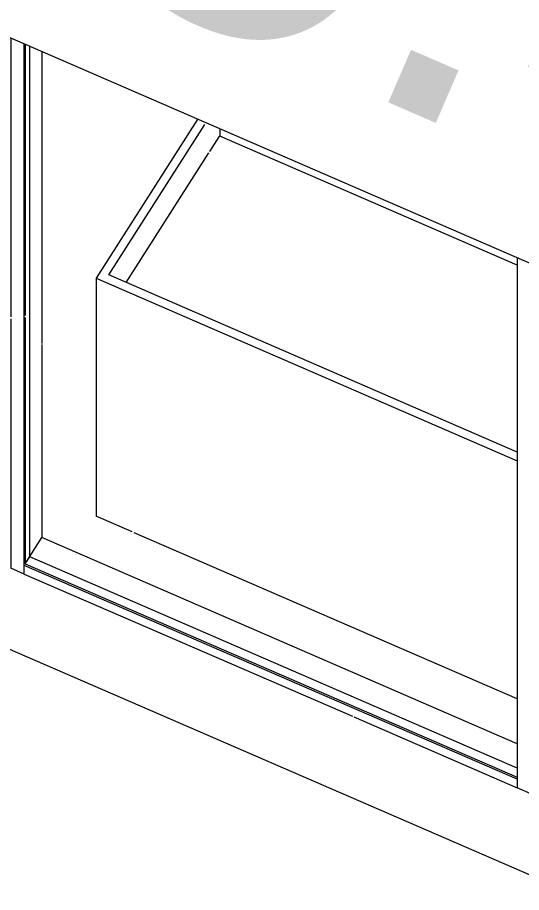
# Model space of a CAD drawing. Header units: millimetres. Extents: x -35445 to 232012, y -57203 to 42724.
# Drawn here: x 179710 to 181031, y -3581 to -1289 of the extents above; entities that cross this region are included whole.
import ezdxf

# ---------------------------------------------------------------- set-up
doc = ezdxf.new("R2010")
doc.units = ezdxf.units.MM
for name, color, linetype, lineweight in [('A-GLAZ-CURT', 52, 'Continuous', 9), ('A-GLAZ-CWMG', 51, 'Continuous', 9), ('A-WALL', 113, 'Continuous', 9), ('Q-CASE', 31, 'Continuous', 9)]:
    doc.layers.add(name, color=color, linetype=linetype, lineweight=lineweight)
doc.styles.add('Arial_2', font='arial.ttf', dxfattribs={"height": 1299.495981})
doc.styles.add('Arial_3', font='arial.ttf', dxfattribs={"height": 1020.270592})
doc.styles.add('Arial_4', font='arial.ttf', dxfattribs={"height": 927.51872})

# ---------------------------------------------------------------- blocks, each defined once
blk = doc.blocks.new('4500_Kitchen Island - 4500_Kitchen Island-690287-Solar Analysis')
at = {"layer": 'Q-CASE'}
for p, q in [((-191.8, -1555), (-458.3, -1972.2)), ((-424.6, -1963.5), (-172.8, -1569.5)), ((-133.5, -1580.4), (-133.5, -1598.2)), ((-160.3, -1640.2), (-135.8, -1601.8)), ((645.5, -1938), (-133.8, -1600.1)), ((-379.6, -1983.3), (-162.6, -1643.8)), ((645.5, -2427.5), (-424.6, -1963.5)), ((-458.3, -1972.2), (645.5, -2450.8)), ((-458.3, -1972.2), (-458.3, -2595.7)), ((-363.8, -2636.7), (-458.3, -2595.7)), ((645.5, -3074.3), (-358.3, -2639))]:
    blk.add_line(p, q, dxfattribs=at)
blk.add_polyline3d([(-135.8, -1601.8, 0), (-135.2, -1601, 0), (-134.6, -1600.4, 0), (-134.2, -1600.1, 0), (-133.8, -1600.1, 0)], dxfattribs=at)
blk = doc.blocks.new('System Panel - Glazed-V75-Solar Analysis')
at = {"layer": 'A-GLAZ-CURT'}
for p, q in [((-643.9, -1359), (-643.9, -2070.2)), ((-632.1, -2701.6), (-632.1, -1364.2)), ((-643.9, -2075.1), (-643.9, -2720.1)), ((-643.9, -2720.1), (-632.1, -2701.6)), ((645.5, -3255.6), (-632.1, -2701.6)), ((-643.9, -2720.1), (645.5, -3279.2))]:
    blk.add_line(p, q, dxfattribs=at)
blk = doc.blocks.new('Rectangular Mullion - 64 x 128 rectangular-V81-Solar Analysis')
at = {"layer": 'A-GLAZ-CWMG'}
for p, q in [((-681.9, -1342.6), (-681.9, -2073.4)), ((-646.5, -2070.4), (-646.5, -1357.9)), ((-599.9, -1378.1), (-599.9, -2142.8)), ((-681.9, -2078.8), (-681.9, -2731.3)), ((-646.5, -2746.9), (-646.5, -2070.9)), ((-599.9, -2145.8), (-599.9, -2651.3)), ((-646.5, -2746.9), (-681.4, -2731.7))]:
    blk.add_line(p, q, dxfattribs=at)
blk = doc.blocks.new('Rectangular Mullion - 64 x 128 rectangular-V82-Solar Analysis')
at = {"layer": 'A-GLAZ-CWMG'}
for p, q in [((645.5, -1918.1), (645.5, -3307.1)), ((680.9, -2854.7), (680.9, -1933.5)), ((727.5, -1953.7), (727.5, -1983.1)), ((727.5, -1987.8), (727.5, -2244.4)), ((727.5, -2251), (727.5, -2753.6)), ((727.5, -2758.3), (727.5, -3226.9)), ((680.9, -3322.4), (680.9, -2856.5)), ((680.9, -3322.4), (645.5, -3307.1))]:
    blk.add_line(p, q, dxfattribs=at)
blk = doc.blocks.new('Rectangular Mullion - 64 x 128 rectangular-V89-Solar Analysis')
at = {"layer": 'A-GLAZ-CWMG'}
for p, q in [((-643.9, -2720.1), (-599.9, -2651.3)), ((645.5, -3191.3), (-599.9, -2651.3)), ((-646.5, -2746.9), (-646.5, -2724.2)), ((645.5, -3284.4), (-646.5, -2724.2)), ((-646.5, -2746.9), (213.5, -3119.7)), ((217.2, -3121.4), (645.5, -3307.1)), ((645.5, -3284.4), (645.5, -3307.1))]:
    blk.add_line(p, q, dxfattribs=at)

msp = doc.modelspace()

# ---------------------------------------------------------------- linework, layer by layer
at = {"layer": 'A-WALL'}
for p, q in [((178039.4, -625.9), (184582.4, -3463.1)), ((183292.5, -4506.9), (178056.6, -2236.4))]:
    msp.add_line(p, q, dxfattribs=at)

# ---------------------------------------------------------------- block references
at = {"layer": 'A-GLAZ-CURT'}
msp.add_blockref('System Panel - Glazed-V75-Solar Analysis', (180373.9, 0), dxfattribs=at)
at = {"layer": 'A-GLAZ-CWMG'}
for name in ['Rectangular Mullion - 64 x 128 rectangular-V81-Solar Analysis', 'Rectangular Mullion - 64 x 128 rectangular-V82-Solar Analysis', 'Rectangular Mullion - 64 x 128 rectangular-V89-Solar Analysis']:
    msp.add_blockref(name, (180373.9, 0), dxfattribs=at)
at = {"layer": 'Q-CASE'}
msp.add_blockref('4500_Kitchen Island - 4500_Kitchen Island-690287-Solar Analysis', (180373.9, 0), dxfattribs=at)

# ---------------------------------------------------------------- texts
at = {"color": 30, "lineweight": 9, "attachment_point": 1, "rotation": 336.5572, "line_spacing_factor": 0.941778}
for s, insert, char_height, width, style in [('5:19 AM', (178459.4, 1266), 927.52, 5783.867, 'Arial_4'), ('March 1', (180684.7, 486.4), 1299.5, 7832.554, 'Arial_2'), ('March 1', (180684.7, 486.4), 1299.5, 7832.554, 'Arial_2'), ('April 8', (180684.7, 486.4), 1299.5, 6168.136, 'Arial_2'), ('5:49 PM', (180240.8, -208.3), 1020.27, 6362.254, 'Arial_3')]:
    msp.add_mtext(s, dxfattribs=dict(at, insert=insert, char_height=char_height, width=width, style=style))
at = {"color": 20, "lineweight": 9, "insert": (178459.4, 1266), "char_height": 927.52, "width": 5783.867, "attachment_point": 1, "rotation": 336.5572, "line_spacing_factor": 0.941778, "style": 'Arial_4'}
msp.add_mtext('6:13 PM', dxfattribs=at)

doc.saveas('drawing.dxf')
